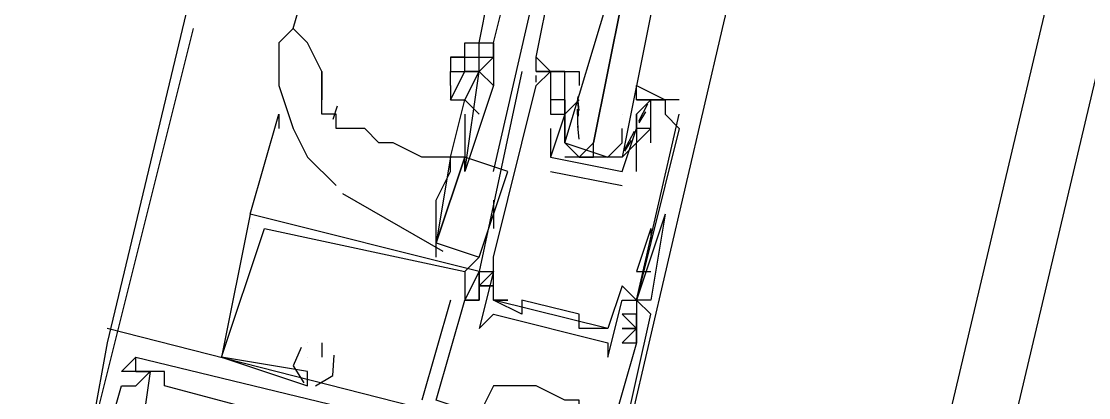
# Model space of a CAD drawing. Header units: feet. Extents: x -84 to 198, y -22 to 181.
# Drawn here: x 119.187 to 120.182, y 83.82 to 84.171 of the extents above; entities that cross this region are included whole.
import ezdxf

# ---------------------------------------------------------------- set-up
doc = ezdxf.new("R2010")
doc.units = ezdxf.units.FT
doc.layers.add('A-LINEA', color=7, linetype='CONTINUOUS')

msp = doc.modelspace()

# ---------------------------------------------------------------- linework, layer by layer
at = {"layer": 'A-LINEA'}
for p, q in [((121.84, 91.1111), (114.56, 60.2978)), ((120.92, 90.8044), (119.2667, 83.8711)), ((121.6667, 90.6311), (120.0267, 83.6978)), ((120.5333, 87.1244), (119.84, 84.1644)), ((119.44, 84.1644), (119.4667, 84.2578)), ((119.6133, 84.1511), (119.6267, 84.2178)), ((119.6267, 84.1511), (119.64, 84.2044)), ((119.6267, 84.0311), (119.6667, 84.2044)), ((119.3467, 84.1644), (119.2267, 83.6844)), ((119.84, 84.1644), (119.7467, 83.7644)), ((119.6133, 84.1378), (119.6133, 84.1511)), ((119.4667, 84.0978), (119.4667, 84.1244)), ((119.5867, 84.1244), (119.5867, 84.1244)), ((119.6533, 84.1244), (119.6533, 84.1244)), ((119.6665, 84.1143), (119.6666, 84.1205)), ((119.6665, 84.1143), (119.6666, 84.1205)), ((119.6665, 84.1143), (119.6666, 84.1205)), ((119.6667, 84.1244), (119.6667, 84.1244)), ((119.68, 84.1244), (119.68, 84.1244)), ((119.68, 84.1244), (119.68, 84.1244)), ((119.68, 84.1244), (119.68, 84.1244)), ((119.68, 84.1244), (119.68, 84.1244)), ((119.6933, 84.1244), (119.6933, 84.1244)), ((119.6667, 84.1111), (119.6667, 84.1111)), ((119.68, 84.1111), (119.68, 84.1111)), ((119.6933, 84.1111), (119.6933, 84.1111)), ((119.7059, 84.0826), (119.7056, 84.1009)), ((119.4811, 84.0918), (119.4769, 84.0795)), ((119.5867, 84.0444), (119.6, 84.0978)), ((119.68, 84.0978), (119.68, 84.0978)), ((119.6933, 84.0978), (119.6933, 84.0978)), ((119.6933, 84.0978), (119.6933, 84.0978)), ((119.7067, 84.0978), (119.6933, 84.0844)), ((119.7065, 84.088), (119.7055, 84.0998)), ((119.7067, 84.0978), (119.7067, 84.0978)), ((119.76, 84.0978), (119.76, 84.0978)), ((119.7703, 84.0937), (119.7619, 84.0775)), ((119.7733, 84.0978), (119.7733, 84.0978)), ((119.7733, 84.0978), (119.7733, 84.0978)), ((119.7867, 84.0978), (119.7867, 84.0978)), ((119.8, 84.0978), (119.8, 84.0978)), ((119.4, 83.9911), (119.4267, 84.0844)), ((119.4267, 84.0844), (119.4267, 84.0711)), ((119.6, 84.0844), (119.6, 84.0444)), ((119.68, 84.0844), (119.68, 84.0844)), ((119.68, 84.0844), (119.68, 84.0844)), ((119.6933, 84.0844), (119.6933, 84.0844)), ((119.6933, 84.0844), (119.6933, 84.0844)), ((119.7058, 84.0688), (119.7052, 84.0892)), ((119.7067, 84.0844), (119.7067, 84.0844)), ((119.7467, 84.0844), (119.7467, 84.0844)), ((119.76, 84.0844), (119.76, 84.0844)), ((119.76, 84.0711), (119.76, 84.0844)), ((119.7685, 84.0867), (119.7623, 84.0765)), ((119.7867, 84.0844), (119.7867, 84.0844)), ((119.8, 84.0844), (119.8, 84.0844)), ((119.68, 84.0711), (119.68, 84.0711)), ((119.6933, 84.0711), (119.6933, 84.0711)), ((119.7065, 84.0613), (119.7055, 84.0732)), ((119.76, 84.0711), (119.76, 84.0711)), ((119.76, 84.0711), (119.76, 84.0711)), ((119.7733, 84.0711), (119.7733, 84.0711)), ((119.8, 84.0711), (119.8, 84.0711)), ((119.758, 84.0683), (119.7484, 84.0503)), ((119.7467, 84.0578), (119.7467, 84.0578)), ((119.7552, 84.06), (119.7489, 84.0499)), ((119.76, 84.0578), (119.76, 84.0578)), ((119.76, 84.0578), (119.76, 84.0578)), ((119.7733, 84.0578), (119.7733, 84.0578)), ((119.5867, 84.0444), (119.5867, 84.0444)), ((119.5867, 84.0444), (119.5867, 84.0444)), ((119.6, 84.0311), (119.6, 84.0444)), ((119.68, 84.0444), (119.68, 84.0444)), ((119.68, 84.0444), (119.68, 84.0444)), ((119.7333, 84.0444), (119.6933, 84.0444)), ((119.7067, 84.0444), (119.72, 84.0444)), ((119.6133, 83.9511), (119.64, 84.0311)), ((119.68, 84.0311), (119.7467, 84.0178)), ((119.68, 84.0311), (119.68, 84.0311)), ((119.7467, 84.0311), (119.7467, 84.0311)), ((119.7467, 84.0311), (119.7467, 84.0311)), ((119.76, 84.0311), (119.76, 84.0311)), ((119.486, 84.0105), (119.5794, 83.9567)), ((119.7467, 84.0178), (119.7467, 84.0178)), ((119.6267, 84.0044), (119.6267, 83.9778)), ((119.4, 83.9911), (119.4, 83.9911)), ((119.4, 83.9911), (119.4, 83.9911)), ((119.4, 83.9911), (119.4, 83.9911)), ((119.4, 83.9911), (119.4, 83.9911)), ((119.4, 83.9911), (119.4, 83.9911)), ((119.4, 83.9911), (119.4, 83.9911)), ((119.4, 83.9911), (119.4, 83.9911)), ((119.4, 83.9911), (119.4, 83.9911)), ((119.4, 83.9911), (119.4, 83.9911)), ((119.7867, 83.9911), (119.76, 83.9111)), ((119.7867, 83.9911), (119.76, 83.9111)), ((119.4, 83.9778), (119.4, 83.9778)), ((119.4, 83.9778), (119.4, 83.9778)), ((119.4, 83.9778), (119.4, 83.9778)), ((119.4133, 83.9778), (119.4133, 83.9778)), ((119.4133, 83.9778), (119.4133, 83.9778)), ((119.4133, 83.9778), (119.4133, 83.9778)), ((119.7733, 83.9778), (119.76, 83.9378)), ((119.7733, 83.9778), (119.7733, 83.9644)), ((119.5733, 83.9511), (119.5733, 83.9644)), ((119.6, 83.9378), (119.6133, 83.9511)), ((119.6267, 83.9511), (119.6267, 83.9511)), ((119.6267, 83.9511), (119.6267, 83.9511)), ((119.6, 83.9378), (119.6, 83.9378)), ((119.6, 83.9378), (119.6, 83.9378)), ((119.6, 83.9378), (119.6, 83.9378)), ((119.6133, 83.9378), (119.6133, 83.9378)), ((119.6133, 83.9378), (119.6133, 83.9378)), ((119.6133, 83.9378), (119.6133, 83.9378)), ((119.6133, 83.9378), (119.6133, 83.9378)), ((119.6133, 83.9378), (119.6133, 83.9378)), ((119.6133, 83.9378), (119.6133, 83.9378)), ((119.6133, 83.9378), (119.6133, 83.9378)), ((119.6267, 83.9378), (119.6267, 83.9378)), ((119.76, 83.9378), (119.7733, 83.9378)), ((119.6133, 83.9244), (119.6133, 83.9244)), ((119.6133, 83.9244), (119.6133, 83.9244)), ((119.6133, 83.9244), (119.6133, 83.9244)), ((119.6133, 83.9244), (119.6133, 83.9244)), ((119.6133, 83.9244), (119.6133, 83.9244)), ((119.6133, 83.9244), (119.6133, 83.9244)), ((119.6133, 83.9244), (119.6133, 83.9244)), ((119.6133, 83.9244), (119.6133, 83.9244)), ((119.6133, 83.9244), (119.6133, 83.9244)), ((119.7467, 83.9244), (119.7467, 83.9244)), ((119.5867, 83.9111), (119.56, 83.8178)), ((119.5867, 83.9111), (119.56, 83.8178)), ((119.5867, 83.9111), (119.56, 83.8178)), ((119.5867, 83.9111), (119.5867, 83.9111)), ((119.5867, 83.9111), (119.5867, 83.9111)), ((119.5867, 83.9111), (119.5867, 83.9111)), ((119.6133, 83.9111), (119.6, 83.9111)), ((119.6, 83.9111), (119.6, 83.9111)), ((119.6, 83.9111), (119.6, 83.9111)), ((119.6, 83.9111), (119.6, 83.9111)), ((119.6133, 83.9111), (119.6, 83.9111)), ((119.6, 83.9111), (119.6, 83.9111)), ((119.6, 83.9111), (119.6, 83.9111)), ((119.6, 83.9111), (119.6, 83.9111)), ((119.6133, 83.9111), (119.6, 83.9111)), ((119.6, 83.9111), (119.6, 83.9111)), ((119.6, 83.9111), (119.6, 83.9111)), ((119.6, 83.9111), (119.6, 83.9111)), ((119.6133, 83.9111), (119.6133, 83.9111)), ((119.6133, 83.9111), (119.6133, 83.9111)), ((119.6133, 83.9111), (119.6133, 83.9111)), ((119.6133, 83.9111), (119.6133, 83.9111)), ((119.6133, 83.9111), (119.6133, 83.9111)), ((119.6133, 83.9111), (119.6133, 83.9111)), ((119.6133, 83.9111), (119.6133, 83.9111)), ((119.6133, 83.9111), (119.6133, 83.9111)), ((119.6133, 83.9111), (119.6133, 83.9111)), ((119.6267, 83.9111), (119.6267, 83.9111)), ((119.6267, 83.9111), (119.6267, 83.9111)), ((119.7333, 83.8844), (119.6267, 83.9111)), ((119.7333, 83.8844), (119.6267, 83.9111)), ((119.7333, 83.8844), (119.6267, 83.9111)), ((119.64, 83.9111), (119.64, 83.9111)), ((119.6533, 83.9111), (119.6533, 83.9111)), ((119.7467, 83.9111), (119.7467, 83.9111)), ((119.76, 83.9111), (119.76, 83.9111)), ((119.76, 83.9111), (119.76, 83.9111)), ((119.76, 83.9111), (119.76, 83.9111)), ((119.76, 83.9111), (119.76, 83.9111)), ((119.76, 83.9111), (119.76, 83.9111)), ((119.7733, 83.9111), (119.7733, 83.9111)), ((119.6267, 83.8978), (119.6267, 83.8978)), ((119.6533, 83.8978), (119.6533, 83.8978)), ((119.7067, 83.8978), (119.7067, 83.8978)), ((119.76, 83.8978), (119.7467, 83.8978)), ((119.76, 83.8978), (119.7467, 83.8978)), ((119.76, 83.8978), (119.76, 83.8978)), ((119.76, 83.8978), (119.76, 83.8978)), ((119.76, 83.8978), (119.76, 83.8978)), ((119.7733, 83.8978), (119.7733, 83.8978)), ((119.7733, 83.8978), (119.7733, 83.8978)), ((119.7733, 83.8978), (119.7733, 83.8978)), ((119.2667, 83.8844), (119.2667, 83.8844)), ((119.2667, 83.8844), (119.2667, 83.8844)), ((119.2667, 83.8844), (119.2667, 83.8844)), ((119.6133, 83.8844), (119.6133, 83.8844)), ((119.7067, 83.8844), (119.7067, 83.8844)), ((119.7333, 83.8844), (119.7333, 83.8844)), ((119.76, 83.8844), (119.7467, 83.8844)), ((119.76, 83.8844), (119.7467, 83.8844)), ((119.76, 83.8844), (119.76, 83.8844)), ((119.76, 83.8844), (119.76, 83.8844)), ((119.76, 83.8844), (119.76, 83.8844)), ((119.76, 83.8844), (119.76, 83.8844)), ((119.2667, 83.8711), (119.2667, 83.8711)), ((119.2667, 83.8711), (119.2667, 83.8711)), ((119.2667, 83.8711), (119.2667, 83.8711)), ((119.4533, 83.8711), (119.4533, 83.8711)), ((119.4533, 83.8711), (119.4533, 83.8711)), ((119.4533, 83.8711), (119.4533, 83.8711)), ((119.4533, 83.8711), (119.4533, 83.8711)), ((119.4533, 83.8711), (119.4533, 83.8711)), ((119.4533, 83.8711), (119.4533, 83.8711)), ((119.4667, 83.8711), (119.4667, 83.8578)), ((119.4667, 83.8711), (119.4667, 83.8711)), ((119.4667, 83.8711), (119.4667, 83.8578)), ((119.4667, 83.8711), (119.4667, 83.8711)), ((119.4667, 83.8711), (119.4667, 83.8578)), ((119.4667, 83.8711), (119.4667, 83.8711)), ((119.7333, 83.8711), (119.7333, 83.8711)), ((119.7467, 83.8711), (119.7467, 83.8711)), ((119.7467, 83.8711), (119.7467, 83.8711)), ((119.7467, 83.8711), (119.7467, 83.8711)), ((119.76, 83.8711), (119.76, 83.8711)), ((119.76, 83.8711), (119.76, 83.8711)), ((119.76, 83.8711), (119.76, 83.8711)), ((119.76, 83.8711), (119.76, 83.8711)), ((119.76, 83.8711), (119.76, 83.8711)), ((119.76, 83.8711), (119.76, 83.8711)), ((119.2933, 83.8578), (119.2933, 83.8578)), ((119.2933, 83.8578), (119.2933, 83.8578)), ((119.2933, 83.8578), (119.2933, 83.8578)), ((119.2933, 83.8578), (119.2933, 83.8578)), ((119.2933, 83.8578), (119.2933, 83.8578)), ((119.2933, 83.8578), (119.2933, 83.8578)), ((119.3733, 83.8578), (119.3733, 83.8578)), ((119.3733, 83.8578), (119.3733, 83.8578)), ((119.3733, 83.8578), (119.3733, 83.8578)), ((119.3733, 83.8578), (119.3733, 83.8578)), ((119.3733, 83.8578), (119.3733, 83.8578)), ((119.3733, 83.8578), (119.3733, 83.8578)), ((119.4533, 83.8578), (119.4533, 83.8578)), ((119.4533, 83.8578), (119.4533, 83.8578)), ((119.4533, 83.8578), (119.4533, 83.8578)), ((119.4667, 83.8578), (119.4667, 83.8578)), ((119.4667, 83.8578), (119.4667, 83.8578)), ((119.4667, 83.8578), (119.4667, 83.8578)), ((119.7333, 83.8578), (119.7333, 83.8578)), ((119.28, 83.8444), (119.28, 83.8444)), ((119.28, 83.8444), (119.28, 83.8444)), ((119.28, 83.8444), (119.28, 83.8444)), ((119.28, 83.8444), (119.28, 83.8444)), ((119.28, 83.8444), (119.28, 83.8444)), ((119.28, 83.8444), (119.28, 83.8444)), ((119.2933, 83.8444), (119.2933, 83.8444)), ((119.2933, 83.8444), (119.2933, 83.8444)), ((119.2933, 83.8444), (119.2933, 83.8444)), ((119.2933, 83.8444), (119.2933, 83.8444)), ((119.2933, 83.8444), (119.2933, 83.8444)), ((119.2933, 83.8444), (119.2933, 83.8444)), ((119.2933, 83.8444), (119.2933, 83.8444)), ((119.2933, 83.8444), (119.2933, 83.8444)), ((119.2933, 83.8444), (119.2933, 83.8444)), ((119.3067, 83.8444), (119.3067, 83.8444)), ((119.3067, 83.8444), (119.3067, 83.8444)), ((119.3067, 83.8444), (119.3067, 83.8444)), ((119.3067, 83.8444), (119.3067, 83.8444)), ((119.3067, 83.8444), (119.3067, 83.8444)), ((119.3067, 83.8444), (119.3067, 83.8444)), ((119.32, 83.8444), (119.32, 83.8444)), ((119.32, 83.8444), (119.32, 83.8444)), ((119.32, 83.8444), (119.32, 83.8444)), ((119.4533, 83.8444), (119.4533, 83.8444)), ((119.4533, 83.8444), (119.4533, 83.8444)), ((119.4533, 83.8444), (119.4533, 83.8444)), ((119.4533, 83.8444), (119.4533, 83.8444)), ((119.4533, 83.8444), (119.4533, 83.8444)), ((119.4533, 83.8444), (119.4533, 83.8444)), ((119.28, 83.8311), (119.28, 83.8311)), ((119.28, 83.8311), (119.28, 83.8311)), ((119.28, 83.8311), (119.28, 83.8311)), ((119.2933, 83.8311), (119.2933, 83.8311)), ((119.2933, 83.8311), (119.2933, 83.8311)), ((119.2933, 83.8311), (119.2933, 83.8311)), ((119.32, 83.8311), (119.32, 83.8311)), ((119.32, 83.8311), (119.32, 83.8311)), ((119.32, 83.8311), (119.32, 83.8311)), ((119.4533, 83.8311), (119.4533, 83.8311)), ((119.4533, 83.8311), (119.4533, 83.8311)), ((119.4533, 83.8311), (119.4533, 83.8311)), ((119.6267, 83.8311), (119.6267, 83.8311)), ((119.6267, 83.8311), (119.6267, 83.8311)), ((119.6267, 83.8311), (119.6267, 83.8311)), ((119.64, 83.8311), (119.64, 83.8311)), ((119.64, 83.8311), (119.64, 83.8311)), ((119.64, 83.8311), (119.64, 83.8311)), ((119.64, 83.8311), (119.64, 83.8311)), ((119.6667, 83.8311), (119.6667, 83.8311)), ((119.6667, 83.8311), (119.6667, 83.8311)), ((119.6667, 83.8311), (119.6667, 83.8311)), ((119.6667, 83.8311), (119.6667, 83.8311)), ((119.6667, 83.8311), (119.6667, 83.8311))]:
    msp.add_line(p, q, dxfattribs=at)
for points in [[(119.68, 84.1244), (119.68, 84.1244), (119.6667, 84.1378), (119.68, 84.2044)], [(119.7733, 84.1778), (119.7467, 84.0444), (119.7333, 84.0444), (119.72, 84.0444), (119.72, 84.0578), (119.7467, 84.1911), (119.72, 84.0578), (119.7067, 84.0444), (119.6933, 84.0578), (119.7333, 84.1911)], [(119.4667, 84.1244), (119.4533, 84.1511), (119.44, 84.1644), (119.4267, 84.1511)], [(119.4267, 84.1511), (119.4267, 84.1378), (119.4267, 84.1111), (119.44, 84.0711), (119.4533, 84.0444), (119.48, 84.0178)], [(119.5867, 84.1378), (119.6, 84.1378), (119.6, 84.1511)], [(119.6, 84.1378), (119.6, 84.1511), (119.6133, 84.1511), (119.6267, 84.1511), (119.6267, 84.1511)], [(119.6267, 84.1511), (119.6267, 84.1378), (119.6267, 84.1511)], [(119.6, 84.1378), (119.5867, 84.1378), (119.5867, 84.1244), (119.6, 84.1244), (119.6, 84.1244)], [(119.6133, 84.1244), (119.6, 84.1244), (119.6, 84.1378), (119.6133, 84.1378)], [(119.6133, 84.1378), (119.6267, 84.1378), (119.6133, 84.1244), (119.6133, 84.1378)], [(119.6267, 84.1378), (119.6267, 84.1378), (119.6267, 84.1111)], [(119.6667, 84.1244), (119.68, 84.1244), (119.6667, 84.1244), (119.6667, 84.1378)], [(119.68, 84.1244), (119.68, 84.1244), (119.6667, 84.1378)], [(119.6667, 84.1244), (119.68, 84.1244), (119.6667, 84.1244), (119.6667, 84.1378)], [(119.68, 84.1244), (119.68, 84.1244), (119.6667, 84.1378)], [(119.6667, 84.1244), (119.68, 84.1244), (119.6667, 84.1244), (119.6667, 84.1378)], [(119.4667, 84.1244), (119.4667, 84.1111), (119.4667, 84.0978)], [(119.5867, 84.0978), (119.6, 84.1244), (119.6133, 84.1244)], [(119.5867, 84.1111), (119.5867, 84.1244), (119.6, 84.1244)], [(119.6, 84.0311), (119.6133, 84.1244), (119.6267, 84.1111), (119.6, 84.0311)], [(119.6, 84.0978), (119.6133, 84.1244), (119.6133, 84.1244), (119.6133, 84.1244)], [(119.6533, 84.1244), (119.6133, 83.9378), (119.6267, 83.9378), (119.6133, 83.8844), (119.6267, 83.8978), (119.7333, 83.8711), (119.7333, 83.8578), (119.7467, 83.9111), (119.76, 83.9111), (119.8, 84.0844)], [(119.6267, 83.9511), (119.6667, 84.1111), (119.68, 84.1244), (119.68, 84.1111), (119.68, 84.0844), (119.68, 84.0844)], [(119.6933, 84.1111), (119.6933, 84.1244), (119.6667, 84.1244)], [(119.6933, 84.0578), (119.6933, 84.0711), (119.6933, 84.0844), (119.6933, 84.1111), (119.6933, 84.1244), (119.68, 84.1244), (119.7067, 84.1244), (119.7067, 84.1111)], [(119.5867, 84.1111), (119.5867, 84.0978), (119.6, 84.0978), (119.6133, 84.0844)], [(119.76, 84.0978), (119.76, 84.1111), (119.7867, 84.0978), (119.7733, 84.0978), (119.76, 84.0978), (119.7733, 84.0978), (119.76, 84.0844), (119.76, 84.0711), (119.76, 84.0578), (119.7467, 84.0444)], [(119.5867, 84.0444), (119.5733, 84.0444), (119.56, 84.0444), (119.5333, 84.0578), (119.52, 84.0578), (119.5067, 84.0711), (119.4933, 84.0711), (119.48, 84.0711), (119.48, 84.0844), (119.4667, 84.0844), (119.4667, 84.0978)], [(119.7733, 84.0578), (119.7733, 84.0978), (119.7867, 84.0978), (119.7867, 84.0844), (119.8, 84.0711), (119.76, 83.9111), (119.7467, 83.9244), (119.7333, 83.8844), (119.7067, 83.8844), (119.7067, 83.8978), (119.6533, 83.9111), (119.6533, 83.8978), (119.6267, 83.9111), (119.64, 83.9111), (119.6267, 83.9111), (119.6267, 83.9511)], [(119.6933, 84.0978), (119.6933, 84.0844), (119.6933, 84.0978), (119.68, 84.0978), (119.68, 84.0844), (119.6933, 84.0844), (119.68, 84.0444), (119.7467, 84.0311), (119.76, 84.0711), (119.76, 84.0578), (119.7733, 84.0711), (119.76, 84.0711), (119.76, 84.0844), (119.76, 84.0844)], [(119.8, 84.0978), (119.7733, 84.0978), (119.76, 84.0978)], [(119.6933, 84.0844), (119.6933, 84.0711), (119.6933, 84.0578), (119.7333, 84.0444), (119.7467, 84.0578), (119.7467, 84.0711)], [(119.68, 84.0711), (119.68, 84.0444), (119.68, 84.0444)], [(119.76, 84.0311), (119.76, 84.0578), (119.76, 84.0578)], [(119.64, 84.0311), (119.6, 84.0444), (119.5733, 83.9644), (119.6133, 83.9511)], [(119.5867, 84.0444), (119.5867, 84.0444), (119.5733, 83.9644), (119.5733, 83.9644), (119.6, 84.0444), (119.5867, 84.0444), (119.5867, 84.0444)], [(119.5733, 83.9644), (119.5733, 83.9778), (119.5733, 84.0044), (119.5867, 84.0311), (119.5867, 84.0444), (119.5867, 84.0444)], [(119.4, 83.9911), (119.3733, 83.8578), (119.4533, 83.8311), (119.4533, 83.8444)], [(119.4, 83.9911), (119.3733, 83.8578), (119.4533, 83.8311), (119.4533, 83.8444)], [(119.4, 83.9911), (119.3733, 83.8578), (119.4533, 83.8311), (119.4533, 83.8444)], [(119.7467, 83.7778), (119.7733, 83.8978), (119.76, 83.9111), (119.76, 83.8978), (119.76, 83.8711), (119.76, 83.8844), (119.7467, 83.8711), (119.76, 83.8711), (119.7333, 83.7778), (119.7067, 83.7911), (119.7067, 83.8178), (119.6933, 83.8178), (119.6667, 83.8311), (119.64, 83.8311), (119.6267, 83.8311), (119.6133, 83.8044), (119.5733, 83.8178), (119.6, 83.9111), (119.6133, 83.9111), (119.6, 83.9111), (119.6133, 83.9378), (119.6133, 83.9244), (119.6133, 83.9378), (119.4, 83.9911)], [(119.7467, 83.7778), (119.7733, 83.8978), (119.76, 83.9111), (119.76, 83.8978), (119.76, 83.8711), (119.76, 83.8844), (119.7467, 83.8711), (119.76, 83.8711), (119.7333, 83.7778), (119.7067, 83.7911), (119.7067, 83.8178), (119.6933, 83.8178), (119.6667, 83.8311), (119.64, 83.8311), (119.6267, 83.8311), (119.6133, 83.8044), (119.5733, 83.8178), (119.6, 83.9111), (119.6133, 83.9111), (119.6, 83.9111), (119.6133, 83.9378), (119.6133, 83.9244), (119.6133, 83.9378), (119.4, 83.9911)], [(119.7467, 83.7778), (119.7733, 83.8978), (119.76, 83.9111), (119.76, 83.8978), (119.76, 83.8711), (119.76, 83.8844), (119.7467, 83.8711), (119.76, 83.8711), (119.7333, 83.7778), (119.7067, 83.7911), (119.7067, 83.8178), (119.6933, 83.8178), (119.6667, 83.8311), (119.64, 83.8311), (119.6267, 83.8311), (119.6133, 83.8044), (119.5733, 83.8178), (119.6, 83.9111), (119.6133, 83.9111), (119.6, 83.9111), (119.6133, 83.9378), (119.6133, 83.9244), (119.6133, 83.9378), (119.4, 83.9911)], [(119.7867, 83.9911), (119.7867, 83.9911), (119.7867, 83.9911), (119.7733, 83.9111), (119.76, 83.9111)], [(119.4533, 83.8444), (119.3733, 83.8578), (119.4133, 83.9778), (119.6, 83.9378), (119.6, 83.9111), (119.6, 83.9111)], [(119.4533, 83.8444), (119.3733, 83.8578), (119.4133, 83.9778), (119.6, 83.9378), (119.6, 83.9111), (119.6, 83.9111)], [(119.4533, 83.8444), (119.3733, 83.8578), (119.4133, 83.9778), (119.6, 83.9378), (119.6, 83.9111), (119.6, 83.9111)], [(119.6133, 83.9378), (119.6133, 83.9378), (119.6, 83.9111), (119.6, 83.9111), (119.6133, 83.9378)], [(119.6133, 83.9378), (119.6133, 83.9378), (119.6, 83.9111), (119.6, 83.9111), (119.6133, 83.9378)], [(119.6133, 83.9378), (119.6133, 83.9378), (119.6, 83.9111), (119.6, 83.9111), (119.6133, 83.9378)], [(119.6133, 83.9244), (119.6267, 83.9244), (119.6133, 83.9244), (119.6133, 83.9111), (119.6133, 83.9244), (119.6267, 83.9378)], [(119.6133, 83.9244), (119.6267, 83.9244), (119.6133, 83.9244), (119.6133, 83.9111), (119.6133, 83.9244), (119.6267, 83.9378)], [(119.6133, 83.9244), (119.6267, 83.9244), (119.6133, 83.9244), (119.6133, 83.9111), (119.6133, 83.9244), (119.6267, 83.9378)], [(119.6267, 83.9244), (119.6133, 83.9244), (119.6267, 83.9244)], [(119.6267, 83.9244), (119.6133, 83.9244), (119.6267, 83.9244)], [(119.6267, 83.9244), (119.6133, 83.9244), (119.6267, 83.9244)], [(119.7467, 83.8978), (119.76, 83.8844), (119.7467, 83.8978)], [(119.76, 83.8978), (119.76, 83.8978), (119.76, 83.8978), (119.76, 83.8711), (119.76, 83.8711), (119.76, 83.8978)], [(119.9333, 83.7111), (119.9467, 83.7111), (119.2667, 83.8844)], [(119.9333, 83.7111), (119.9467, 83.7111), (119.2667, 83.8844)], [(119.9333, 83.7111), (119.9467, 83.7111), (119.2667, 83.8844)], [(119.7467, 83.8844), (119.76, 83.8844), (119.7467, 83.8844)], [(119.7467, 83.8844), (119.76, 83.8844), (119.7467, 83.8844)], [(119.2667, 83.8711), (119.24, 83.7244), (119.2533, 83.7244)], [(119.2667, 83.8711), (119.24, 83.7244), (119.2533, 83.7244)], [(119.2667, 83.8711), (119.24, 83.7244), (119.2533, 83.7244)], [(119.4476, 83.8668), (119.4401, 83.8496), (119.4501, 83.8337)], [(119.4476, 83.8668), (119.4401, 83.8496), (119.4501, 83.8337)], [(119.4476, 83.8668), (119.4401, 83.8496), (119.4501, 83.8337)], [(119.7333, 83.7511), (119.72, 83.7511), (119.72, 83.7244), (119.32, 83.8311), (119.32, 83.8444), (119.2933, 83.8444), (119.2933, 83.8578), (119.28, 83.8444)], [(119.28, 83.8444), (119.2933, 83.8578), (119.7333, 83.7511), (119.7333, 83.7378), (119.72, 83.7378)], [(119.7333, 83.7511), (119.72, 83.7511), (119.72, 83.7244), (119.32, 83.8311), (119.32, 83.8444), (119.2933, 83.8444), (119.2933, 83.8578), (119.28, 83.8444)], [(119.28, 83.8444), (119.2933, 83.8578), (119.7333, 83.7511), (119.7333, 83.7378), (119.72, 83.7378)], [(119.7333, 83.7511), (119.72, 83.7511), (119.72, 83.7244), (119.32, 83.8311), (119.32, 83.8444), (119.2933, 83.8444), (119.2933, 83.8578), (119.28, 83.8444)], [(119.28, 83.8444), (119.2933, 83.8578), (119.7333, 83.7511), (119.7333, 83.7378), (119.72, 83.7378)], [(119.461, 83.8311), (119.4771, 83.8408), (119.4781, 83.8596)], [(119.461, 83.8311), (119.4771, 83.8408), (119.4781, 83.8596)], [(119.461, 83.8311), (119.4771, 83.8408), (119.4781, 83.8596)], [(119.2667, 83.6311), (119.2667, 83.6444), (119.2533, 83.6444), (119.2667, 83.7244), (119.2533, 83.7378), (119.28, 83.8311), (119.2933, 83.8311), (119.3067, 83.8444), (119.28, 83.8444)], [(119.2667, 83.6311), (119.2667, 83.6444), (119.2533, 83.6444), (119.2667, 83.7244), (119.2533, 83.7378), (119.28, 83.8311), (119.2933, 83.8311), (119.3067, 83.8444), (119.28, 83.8444)], [(119.2667, 83.6311), (119.2667, 83.6444), (119.2533, 83.6444), (119.2667, 83.7244), (119.2533, 83.7378), (119.28, 83.8311), (119.2933, 83.8311), (119.3067, 83.8444), (119.28, 83.8444)], [(119.2933, 83.8444), (119.3067, 83.8444), (119.2933, 83.7511)], [(119.2933, 83.8444), (119.3067, 83.8444), (119.2933, 83.7511)], [(119.2933, 83.8444), (119.3067, 83.8444), (119.2933, 83.7511)], [(119.6933, 83.8178), (119.6667, 83.8311), (119.6667, 83.8311), (119.64, 83.8311)]]:
    msp.add_lwpolyline(points, dxfattribs=at)

doc.saveas('drawing.dxf')
